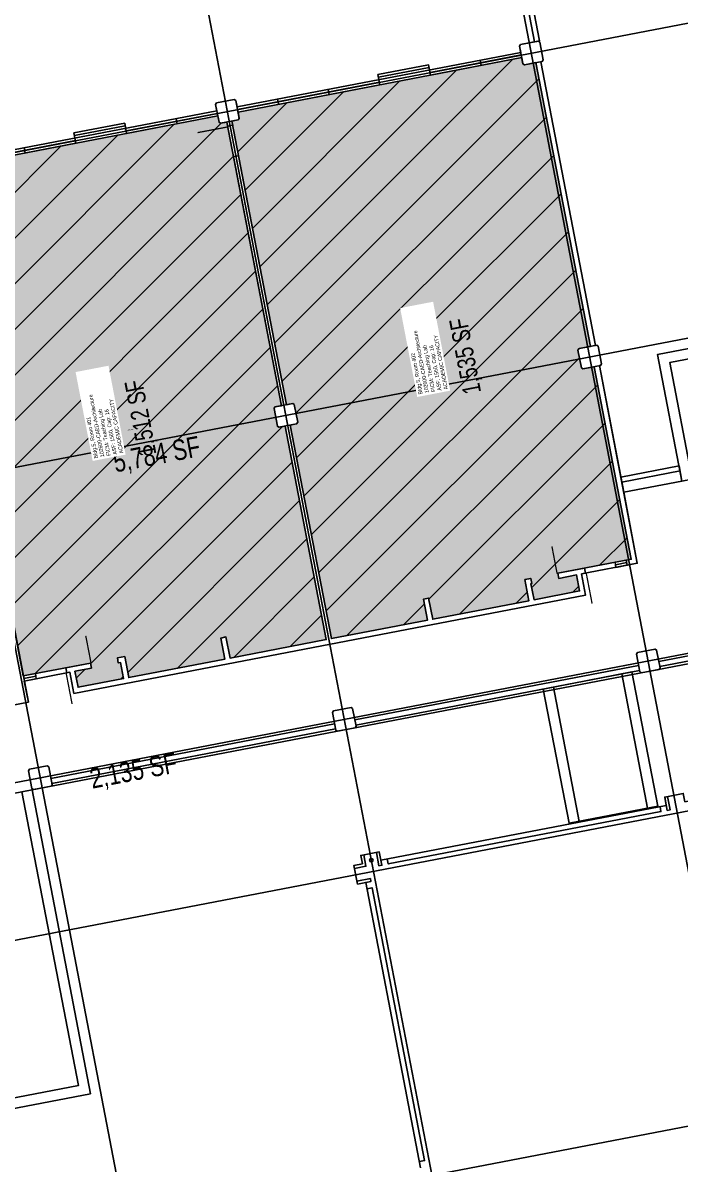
# Model space of a CAD drawing. Header units: inches. Extents: x 69199034 to 69202725, y 27673835 to 27677097.
# Drawn here: x 69201053 to 69201817, y 27674962 to 27676290 of the extents above; entities that cross this region are included whole.
import ezdxf
from ezdxf.enums import TextEntityAlignment as Align

# ---------------------------------------------------------------- set-up
doc = ezdxf.new("R2010")
doc.units = ezdxf.units.IN
doc.header["$LTSCALE"] = 10
doc.header["$MEASUREMENT"] = 0
for name, color, linetype in [('A-DOOR', 2, 'CONTINUOUS'), ('A-GLAZ', 1, 'CONTINUOUS'), ('A-GRID', 1, 'CONTINUOUS'), ('A-IDEN-RNUM', 7, 'CONTINUOUS'), ('A-IDEN-SNUM', 4, 'CONTINUOUS'), ('A-IDEN-VNUM', 4, 'CONTINUOUS'), ('A-ROOF', 2, 'CONTINUOUS'), ('A-WALL', 5, 'CONTINUOUS'), ('AREA-ASSIGN', 7, 'CONTINUOUS'), ('AREA-GROSS', 1, 'CONTINUOUS'), ('AREA-OUTSIDE', 3, 'CONTINUOUS'), ('AREA-TEXT', 3, 'CONTINUOUS'), ('Rooms-Capacity', 4, 'CONTINUOUS'), ('Rooms-Category-Color', 7, 'CONTINUOUS'), ('Rooms-College-Color', 7, 'CONTINUOUS'), ('Rooms-Department-Color', 7, 'CONTINUOUS'), ('Rooms-Division-Color', 7, 'CONTINUOUS'), ('Rooms-Information', 7, 'CONTINUOUS')]:
    doc.layers.add(name, color=color, linetype=linetype)
doc.styles.add('CP_AREA', font='arial.ttf', dxfattribs={"height": 15})
doc.styles.add('CP_ROOMSNUMBER', font='arial.ttf', dxfattribs={"height": 1})
doc.styles.add('CP_ROOMVNUMBER', font='arial.ttf', dxfattribs={"width": 0.85, "height": 0.075})
pattern_1 = [(45, (0, 0), (-26.516504294, 26.516504294), [])]

msp = doc.modelspace()

# ---------------------------------------------------------------- hatches: boundary and pattern name
at = {"layer": 'Rooms-Capacity'}
h = msp.add_hatch(dxfattribs=at)
h.set_pattern_fill('ANSI31', color=256, scale=300, style=0)
h.set_pattern_definition(pattern_1)
h.paths.add_polyline_path([(69201411.8, 27675573.4), (69201523.7, 27675594.9), (69201519, 27675619.4), (69201524.9, 27675620.6), (69201529.6, 27675596), (69201641.6, 27675617.5), (69201636.8, 27675642.1), (69201643.6, 27675643.4), (69201644.8, 27675637.5), (69201643.9, 27675637.3), (69201647.5, 27675618.7), (69201700.5, 27675628.8), (69201696.9, 27675647.5), (69201676.2, 27675643.5), (69201675.1, 27675649.4), (69201760.6, 27675665.8), (69201717.6, 27675889.7), (69201704.3, 27675887.2), (69201702.5, 27675888.4), (69201698.6, 27675909), (69201699.8, 27675910.8), (69201713, 27675913.3), (69201649.6, 27676243.3), (69201636.4, 27676240.7), (69201634.6, 27676241.9), (69201633.2, 27676249.3), (69201303.2, 27676185.9), (69201304.7, 27676178.5), (69201303.5, 27676176.8), (69201296.1, 27676175.4), (69201359.5, 27675845.4), (69201366.9, 27675846.8), (69201368.6, 27675845.6), (69201372.6, 27675825), (69201371.4, 27675823.2), (69201364, 27675821.8)])
h = msp.add_hatch(dxfattribs=at)
h.set_pattern_fill('ANSI31', color=256, scale=300, style=0)
h.set_pattern_definition(pattern_1)
h.paths.add_polyline_path([(69201290.2, 27676174.2), (69201282.8, 27676172.8), (69201281.1, 27676174), (69201279.7, 27676181.4), (69200949.7, 27676118), (69200951.1, 27676110.6), (69200949.9, 27676108.9), (69200942.6, 27676107.4), (69201006, 27675777.5), (69201013.3, 27675778.9), (69201015.1, 27675777.7), (69201019, 27675757.1), (69201017.9, 27675755.3), (69201010.5, 27675753.9), (69201053.5, 27675530), (69201131.5, 27675545), (69201132.6, 27675539.1), (69201113.6, 27675535.4), (69201117.2, 27675516.8), (69201170.2, 27675527), (69201166.6, 27675545.6), (69201164, 27675545.1), (69201162.9, 27675551), (69201171.4, 27675552.6), (69201176.1, 27675528.1), (69201288, 27675549.6), (69201283.3, 27675574.1), (69201289.2, 27675575.3), (69201293.9, 27675550.7), (69201405.9, 27675572.2), (69201358.1, 27675820.7), (69201350.8, 27675819.3), (69201349, 27675820.5), (69201345.1, 27675841.1), (69201346.2, 27675842.8), (69201353.6, 27675844.3)])
at = {"layer": 'Rooms-Category-Color', "true_color": 0xe3f498}
for points in [[(69201411.8, 27675573.4), (69201523.7, 27675594.9), (69201519, 27675619.4), (69201524.9, 27675620.6), (69201529.6, 27675596), (69201641.6, 27675617.5), (69201636.8, 27675642.1), (69201643.6, 27675643.4), (69201644.8, 27675637.5), (69201643.9, 27675637.3), (69201647.5, 27675618.7), (69201700.5, 27675628.8), (69201696.9, 27675647.5), (69201676.2, 27675643.5), (69201675.1, 27675649.4), (69201760.6, 27675665.8), (69201717.6, 27675889.7), (69201704.3, 27675887.2), (69201702.5, 27675888.4), (69201698.6, 27675909), (69201699.8, 27675910.8), (69201713, 27675913.3), (69201649.6, 27676243.3), (69201636.4, 27676240.7), (69201634.6, 27676241.9), (69201633.2, 27676249.3), (69201303.2, 27676185.9), (69201304.7, 27676178.5), (69201303.5, 27676176.8), (69201296.1, 27676175.4), (69201359.5, 27675845.4), (69201366.9, 27675846.8), (69201368.6, 27675845.6), (69201372.6, 27675825), (69201371.4, 27675823.2), (69201364, 27675821.8)], [(69201290.2, 27676174.2), (69201282.8, 27676172.8), (69201281.1, 27676174), (69201279.7, 27676181.4), (69200949.7, 27676118), (69200951.1, 27676110.6), (69200949.9, 27676108.9), (69200942.6, 27676107.4), (69201006, 27675777.5), (69201013.3, 27675778.9), (69201015.1, 27675777.7), (69201019, 27675757.1), (69201017.9, 27675755.3), (69201010.5, 27675753.9), (69201053.5, 27675530), (69201131.5, 27675545), (69201132.6, 27675539.1), (69201113.6, 27675535.4), (69201117.2, 27675516.8), (69201170.2, 27675527), (69201166.6, 27675545.6), (69201164, 27675545.1), (69201162.9, 27675551), (69201171.4, 27675552.6), (69201176.1, 27675528.1), (69201288, 27675549.6), (69201283.3, 27675574.1), (69201289.2, 27675575.3), (69201293.9, 27675550.7), (69201405.9, 27675572.2), (69201358.1, 27675820.7), (69201350.8, 27675819.3), (69201349, 27675820.5), (69201345.1, 27675841.1), (69201346.2, 27675842.8), (69201353.6, 27675844.3)]]:
    msp.add_hatch(color=61, dxfattribs=at).paths.add_polyline_path(points)
at = {"layer": 'Rooms-College-Color', "true_color": 0xe3f498}
for points in [[(69201411.8, 27675573.4), (69201523.7, 27675594.9), (69201519, 27675619.4), (69201524.9, 27675620.6), (69201529.6, 27675596), (69201641.6, 27675617.5), (69201636.8, 27675642.1), (69201643.6, 27675643.4), (69201644.8, 27675637.5), (69201643.9, 27675637.3), (69201647.5, 27675618.7), (69201700.5, 27675628.8), (69201696.9, 27675647.5), (69201676.2, 27675643.5), (69201675.1, 27675649.4), (69201760.6, 27675665.8), (69201717.6, 27675889.7), (69201704.3, 27675887.2), (69201702.5, 27675888.4), (69201698.6, 27675909), (69201699.8, 27675910.8), (69201713, 27675913.3), (69201649.6, 27676243.3), (69201636.4, 27676240.7), (69201634.6, 27676241.9), (69201633.2, 27676249.3), (69201303.2, 27676185.9), (69201304.7, 27676178.5), (69201303.5, 27676176.8), (69201296.1, 27676175.4), (69201359.5, 27675845.4), (69201366.9, 27675846.8), (69201368.6, 27675845.6), (69201372.6, 27675825), (69201371.4, 27675823.2), (69201364, 27675821.8)], [(69201290.2, 27676174.2), (69201282.8, 27676172.8), (69201281.1, 27676174), (69201279.7, 27676181.4), (69200949.7, 27676118), (69200951.1, 27676110.6), (69200949.9, 27676108.9), (69200942.6, 27676107.4), (69201006, 27675777.5), (69201013.3, 27675778.9), (69201015.1, 27675777.7), (69201019, 27675757.1), (69201017.9, 27675755.3), (69201010.5, 27675753.9), (69201053.5, 27675530), (69201131.5, 27675545), (69201132.6, 27675539.1), (69201113.6, 27675535.4), (69201117.2, 27675516.8), (69201170.2, 27675527), (69201166.6, 27675545.6), (69201164, 27675545.1), (69201162.9, 27675551), (69201171.4, 27675552.6), (69201176.1, 27675528.1), (69201288, 27675549.6), (69201283.3, 27675574.1), (69201289.2, 27675575.3), (69201293.9, 27675550.7), (69201405.9, 27675572.2), (69201358.1, 27675820.7), (69201350.8, 27675819.3), (69201349, 27675820.5), (69201345.1, 27675841.1), (69201346.2, 27675842.8), (69201353.6, 27675844.3)]]:
    msp.add_hatch(color=61, dxfattribs=at).paths.add_polyline_path(points)
at = {"layer": 'Rooms-Department-Color', "true_color": 0xe3f498}
for points in [[(69201411.8, 27675573.4), (69201523.7, 27675594.9), (69201519, 27675619.4), (69201524.9, 27675620.6), (69201529.6, 27675596), (69201641.6, 27675617.5), (69201636.8, 27675642.1), (69201643.6, 27675643.4), (69201644.8, 27675637.5), (69201643.9, 27675637.3), (69201647.5, 27675618.7), (69201700.5, 27675628.8), (69201696.9, 27675647.5), (69201676.2, 27675643.5), (69201675.1, 27675649.4), (69201760.6, 27675665.8), (69201717.6, 27675889.7), (69201704.3, 27675887.2), (69201702.5, 27675888.4), (69201698.6, 27675909), (69201699.8, 27675910.8), (69201713, 27675913.3), (69201649.6, 27676243.3), (69201636.4, 27676240.7), (69201634.6, 27676241.9), (69201633.2, 27676249.3), (69201303.2, 27676185.9), (69201304.7, 27676178.5), (69201303.5, 27676176.8), (69201296.1, 27676175.4), (69201359.5, 27675845.4), (69201366.9, 27675846.8), (69201368.6, 27675845.6), (69201372.6, 27675825), (69201371.4, 27675823.2), (69201364, 27675821.8)], [(69201290.2, 27676174.2), (69201282.8, 27676172.8), (69201281.1, 27676174), (69201279.7, 27676181.4), (69200949.7, 27676118), (69200951.1, 27676110.6), (69200949.9, 27676108.9), (69200942.6, 27676107.4), (69201006, 27675777.5), (69201013.3, 27675778.9), (69201015.1, 27675777.7), (69201019, 27675757.1), (69201017.9, 27675755.3), (69201010.5, 27675753.9), (69201053.5, 27675530), (69201131.5, 27675545), (69201132.6, 27675539.1), (69201113.6, 27675535.4), (69201117.2, 27675516.8), (69201170.2, 27675527), (69201166.6, 27675545.6), (69201164, 27675545.1), (69201162.9, 27675551), (69201171.4, 27675552.6), (69201176.1, 27675528.1), (69201288, 27675549.6), (69201283.3, 27675574.1), (69201289.2, 27675575.3), (69201293.9, 27675550.7), (69201405.9, 27675572.2), (69201358.1, 27675820.7), (69201350.8, 27675819.3), (69201349, 27675820.5), (69201345.1, 27675841.1), (69201346.2, 27675842.8), (69201353.6, 27675844.3)]]:
    msp.add_hatch(color=61, dxfattribs=at).paths.add_polyline_path(points)
at = {"layer": 'Rooms-Division-Color', "true_color": 0xe3f498}
for points in [[(69201411.8, 27675573.4), (69201523.7, 27675594.9), (69201519, 27675619.4), (69201524.9, 27675620.6), (69201529.6, 27675596), (69201641.6, 27675617.5), (69201636.8, 27675642.1), (69201643.6, 27675643.4), (69201644.8, 27675637.5), (69201643.9, 27675637.3), (69201647.5, 27675618.7), (69201700.5, 27675628.8), (69201696.9, 27675647.5), (69201676.2, 27675643.5), (69201675.1, 27675649.4), (69201760.6, 27675665.8), (69201717.6, 27675889.7), (69201704.3, 27675887.2), (69201702.5, 27675888.4), (69201698.6, 27675909), (69201699.8, 27675910.8), (69201713, 27675913.3), (69201649.6, 27676243.3), (69201636.4, 27676240.7), (69201634.6, 27676241.9), (69201633.2, 27676249.3), (69201303.2, 27676185.9), (69201304.7, 27676178.5), (69201303.5, 27676176.8), (69201296.1, 27676175.4), (69201359.5, 27675845.4), (69201366.9, 27675846.8), (69201368.6, 27675845.6), (69201372.6, 27675825), (69201371.4, 27675823.2), (69201364, 27675821.8)], [(69201290.2, 27676174.2), (69201282.8, 27676172.8), (69201281.1, 27676174), (69201279.7, 27676181.4), (69200949.7, 27676118), (69200951.1, 27676110.6), (69200949.9, 27676108.9), (69200942.6, 27676107.4), (69201006, 27675777.5), (69201013.3, 27675778.9), (69201015.1, 27675777.7), (69201019, 27675757.1), (69201017.9, 27675755.3), (69201010.5, 27675753.9), (69201053.5, 27675530), (69201131.5, 27675545), (69201132.6, 27675539.1), (69201113.6, 27675535.4), (69201117.2, 27675516.8), (69201170.2, 27675527), (69201166.6, 27675545.6), (69201164, 27675545.1), (69201162.9, 27675551), (69201171.4, 27675552.6), (69201176.1, 27675528.1), (69201288, 27675549.6), (69201283.3, 27675574.1), (69201289.2, 27675575.3), (69201293.9, 27675550.7), (69201405.9, 27675572.2), (69201358.1, 27675820.7), (69201350.8, 27675819.3), (69201349, 27675820.5), (69201345.1, 27675841.1), (69201346.2, 27675842.8), (69201353.6, 27675844.3)]]:
    msp.add_hatch(color=61, dxfattribs=at).paths.add_polyline_path(points)

# ---------------------------------------------------------------- linework, layer by layer
at = {"layer": 'A-DOOR'}
for points in [[(69201291.6, 27676168.6, 1.5, 1.5, 0), (69201256.2, 27676161.9, 0, 0, 0), (69201256.4, 27676161.1, 0, 0, 0.414214), (69201299.7, 27676134.3, 0, 0, 0.414214)], [(69201674.3, 27675649.1, 1.5, 1.5, 0), (69201668.3, 27675680.6, 0, 0, 0), (69201669, 27675680.7, 0, 0, 0.414214), (69201643.7, 27675643.2, 0, 0, 0.414214)], [(69201708.2, 27675649.6, 1.5, 1.5, 0), (69201715, 27675614.2, 0, 0, 0), (69201715.8, 27675614.4, 0, 0, 0.414214), (69201742.6, 27675657.7, 0, 0, 0.414214)], [(69201132.2, 27675545.3, 1.5, 1.5, 0), (69201126.1, 27675576.7, 0, 0, 0), (69201125.4, 27675576.5, 0, 0, -0.414214), (69201162.8, 27675551.2, 0, 0, -0.414214)], [(69201103.4, 27675532.8, 1.5, 1.5, 0), (69201110.2, 27675497.4, 0, 0, 0), (69201109.4, 27675497.3, 0, 0, -0.414214), (69201068.5, 27675527.6, 0, 0, -0.414214)]]:
    msp.add_lwpolyline(points, format="xyseb", dxfattribs=at)
at = {"layer": 'A-GLAZ'}
for points in [[(69201302.1, 27676191.8), (69201632.1, 27676255.2)], [(69201303.2, 27676185.9), (69201468.2, 27676217.6), (69201466, 27676229.4), (69201524.9, 27676240.7), (69201527.2, 27676228.9), (69201633.2, 27676249.3)], [(69201526.6, 27676231.9), (69201632.6, 27676252.2)], [(69201466.5, 27676226.4), (69201525.5, 27676237.8)], [(69201586.1, 27676240.2), (69201584.9, 27676246.1)], [(69201302.7, 27676188.8), (69201467.7, 27676220.5)], [(69201409.3, 27676206.3), (69201408.2, 27676212.2)], [(69201350.4, 27676195), (69201349.3, 27676200.8)], [(69200948.6, 27676123.9), (69201278.5, 27676187.3)], [(69201173.1, 27676163.9), (69201279.1, 27676184.3)], [(69200949.7, 27676118), (69201114.7, 27676149.7), (69201112.4, 27676161.5), (69201171.4, 27676172.8), (69201173.6, 27676161), (69201279.7, 27676181.4)], [(69201113, 27676158.5), (69201171.9, 27676169.8)], [(69201232.5, 27676172.3), (69201231.4, 27676178.2)], [(69200949.1, 27676120.9), (69201114.1, 27676152.6)], [(69201055.8, 27676138.3), (69201054.6, 27676144.2)], [(69201742.3, 27675659.3), (69201755.3, 27675661.8)], [(69201054.6, 27675524.1), (69201068.6, 27675526.8), (69201067.5, 27675532.7), (69201053.5, 27675530)], [(69201054.1, 27675527.1), (69201068.1, 27675529.7)]]:
    msp.add_lwpolyline(points, dxfattribs=at)
msp.add_lwpolyline([(69201742.8, 27675656.3), (69201755.8, 27675658.8), (69201754.7, 27675664.7), (69201741.7, 27675662.2)], close=True, dxfattribs=at)
at = {"layer": 'A-GRID'}
for points in [[(69202018, 27674310.1), (69201508.6, 27676961.6)], [(69201664.5, 27674242.1), (69201155, 27676893.6)], [(69201310.9, 27674174.2), (69200801.5, 27676825.7)], [(69199169.7, 27675779), (69202351.5, 27676390.3)], [(69199237.6, 27675425.5), (69202419.4, 27676036.8)], [(69199305.5, 27675072), (69202487.3, 27675683.3)], [(69199339.5, 27674895.2), (69202521.3, 27675506.5)], [(69199407.4, 27674541.7), (69202589.2, 27675153)]]:
    msp.add_lwpolyline(points, dxfattribs=at)
at = {"layer": 'A-ROOF'}
for points in [[(69201590.4, 27676599.5), (69201653.9, 27676268.5), (69201631.9, 27676264.3), (69201630.7, 27676262.5), (69201632.1, 27676255.2), (69201302.1, 27676191.8), (69201300.7, 27676199.2), (69201298.9, 27676200.3), (69201278.3, 27676196.4), (69201277.1, 27676194.6), (69201278.5, 27676187.3), (69200948.6, 27676123.9)], [(69201591.8, 27676592.1), (69201585.9, 27676591), (69201648.1, 27676267.4)], [(69201749.6, 27675532.4), (69201779.6, 27675376.2)], [(69201700, 27675360.9), (69201670, 27675517.1)], [(69202312.5, 27674744.4), (69202248.7, 27675076.4), (69202258.4, 27675078.2), (69202254.2, 27675099.8), (69202244.6, 27675098), (69202180.8, 27675429.9), (69202190.5, 27675431.7), (69202186.3, 27675453.4), (69202176.5, 27675451.5), (69202174.6, 27675461.3), (69202153, 27675457.1), (69202154.9, 27675447.4), (69201822.9, 27675383.7), (69201821.1, 27675393.4), (69201799.5, 27675389.2), (69201801.3, 27675379.5), (69201469.4, 27675315.8), (69201467.5, 27675325.4), (69201445.9, 27675321.3), (69201447.8, 27675311.5), (69201438, 27675309.6), (69201442.2, 27675288), (69201451.8, 27675289.8), (69201515.6, 27674957.9)], [(69201051.9, 27675395.3), (69201117.6, 27675053.5), (69200811.2, 27674994.7), (69200745.5, 27675336.4)], [(69201799.5, 27675389.2), (69201802.5, 27675373.6), (69201805.9, 27675374.3), (69201802.9, 27675389.9)], [(69201476.8, 27675317.2), (69201477.9, 27675311.3), (69201795.1, 27675372.2), (69201794, 27675378.1)], [(69201449.4, 27675321.9), (69201451.9, 27675308.7), (69201438.7, 27675306.1)], [(69201467.5, 27675325.4), (69201470.5, 27675309.9), (69201467.1, 27675309.2), (69201464.1, 27675324.8)], [(69201442.2, 27675288), (69201457.7, 27675291), (69201457.1, 27675294.4), (69201441.5, 27675291.4)], [(69201453.3, 27675282.5), (69201459.2, 27675283.6), (69201520.1, 27674966.4), (69201514.2, 27674965.3)]]:
    msp.add_lwpolyline(points, dxfattribs=at)
for points in [[(69201658.2, 27675514.8), (69201688.2, 27675358.7), (69201791.4, 27675378.5), (69201761.4, 27675534.6)], [(69200733.7, 27675334.1), (69201063.7, 27675397.5), (69201131.6, 27675044), (69200801.6, 27674980.6)]]:
    msp.add_lwpolyline(points, close=True, dxfattribs=at)
msp.add_circle((69201458.2, 27675315.7), 2, dxfattribs=at)
at = {"layer": 'A-WALL'}
for points in [[(69201631.9, 27676264.3), (69201630.7, 27676262.5), (69201634.6, 27676241.9), (69201636.4, 27676240.7), (69201657, 27676244.7), (69201658.2, 27676246.5), (69201654.2, 27676267.1), (69201652.5, 27676268.3)], [(69201278.3, 27676196.4), (69201277.1, 27676194.6), (69201281.1, 27676174), (69201282.8, 27676172.8), (69201303.5, 27676176.8), (69201304.7, 27676178.5), (69201300.7, 27676199.2), (69201298.9, 27676200.3)], [(69201699.8, 27675910.8), (69201698.6, 27675909), (69201702.5, 27675888.4), (69201704.3, 27675887.2), (69201724.9, 27675891.2), (69201726.1, 27675892.9), (69201722.2, 27675913.5), (69201720.4, 27675914.7)], [(69201346.2, 27675842.8), (69201345.1, 27675841.1), (69201349, 27675820.5), (69201350.8, 27675819.3), (69201371.4, 27675823.2), (69201372.6, 27675825), (69201368.6, 27675845.6), (69201366.9, 27675846.8)], [(69201767.7, 27675557.2), (69201788.3, 27675561.2)], [(69201790.1, 27675560), (69201794, 27675539.4), (69201792.9, 27675537.6), (69201794, 27675539.4), (69201790.1, 27675560), (69201788.3, 27675561.2)], [(69201770.5, 27675534.9), (69201772.2, 27675533.7), (69201770.5, 27675534.9), (69201766.5, 27675555.5), (69201767.7, 27675557.2), (69201766.5, 27675555.5)], [(69201792.9, 27675537.6), (69201772.2, 27675533.7)], [(69201414.2, 27675489.3), (69201434.8, 27675493.3)], [(69201436.5, 27675492.1), (69201440.5, 27675471.5), (69201439.3, 27675469.7), (69201440.5, 27675471.5), (69201436.5, 27675492.1), (69201434.8, 27675493.3)], [(69201416.9, 27675466.9), (69201418.7, 27675465.7), (69201416.9, 27675466.9), (69201413, 27675487.6), (69201414.2, 27675489.3), (69201413, 27675487.6)], [(69201439.3, 27675469.7), (69201418.7, 27675465.7)], [(69201063.4, 27675399), (69201065.2, 27675397.8), (69201063.4, 27675399), (69201059.4, 27675419.6), (69201060.6, 27675421.4), (69201059.4, 27675419.6)], [(69201060.6, 27675421.4), (69201081.3, 27675425.4)], [(69201083, 27675424.2), (69201087, 27675403.5), (69201085.8, 27675401.8), (69201087, 27675403.5), (69201083, 27675424.2), (69201081.3, 27675425.4)], [(69201085.8, 27675401.8), (69201065.2, 27675397.8)]]:
    msp.add_lwpolyline(points, close=True, dxfattribs=at)
for points in [[(69201713, 27675913.3), (69201649.6, 27676243.3)], [(69201718.9, 27675914.4), (69201655.5, 27676244.4)], [(69201290.2, 27676174.2), (69201291.2, 27676169.3), (69201297, 27676170.5), (69201296.1, 27676175.4)], [(69201359.5, 27675845.4), (69201303.8, 27676135.1), (69201297.9, 27676134), (69201353.6, 27675844.3)], [(69201868.7, 27675564.4), (69202110.2, 27675610.8), (69202086.5, 27675734.6), (69201844.9, 27675688.1), (69201847.2, 27675676.3), (69201835.4, 27675674), (69201830.8, 27675697.7), (69202084.2, 27675746.3), (69202046.8, 27675940.8), (69201805.3, 27675894.4), (69201831.3, 27675758.9), (69201819.5, 27675756.6), (69201791.2, 27675903.9), (69202056.4, 27675954.8), (69202124.3, 27675601.3), (69201859.1, 27675550.4), (69201842.2, 27675638.6), (69201854, 27675640.9), (69201868.7, 27675564.4), (69201854, 27675640.9)], [(69201755.8, 27675658.8), (69201767.6, 27675661.1), (69201723.5, 27675890.9)], [(69201754.7, 27675664.7), (69201760.6, 27675665.8), (69201717.6, 27675889.7)], [(69201364, 27675821.8), (69201411.8, 27675573.4), (69201523.7, 27675594.9), (69201519, 27675619.4), (69201524.9, 27675620.6), (69201529.6, 27675596), (69201641.6, 27675617.5), (69201636.8, 27675642.1), (69201643.6, 27675643.4), (69201644.8, 27675637.5), (69201643.9, 27675637.3), (69201647.5, 27675618.7), (69201700.5, 27675628.8), (69201696.9, 27675647.5), (69201676.2, 27675643.5), (69201675.1, 27675649.4), (69201706.3, 27675655.4), (69201707.5, 27675649.5), (69201702.8, 27675648.6), (69201707.5, 27675624.1), (69201112.4, 27675509.7), (69201107.7, 27675534.3), (69201104, 27675533.6), (69201102.9, 27675539.5), (69201131.5, 27675545), (69201132.6, 27675539.1), (69201113.6, 27675535.4), (69201117.2, 27675516.8), (69201170.2, 27675527), (69201166.6, 27675545.6), (69201164, 27675545.1), (69201162.9, 27675551), (69201171.4, 27675552.6), (69201176.1, 27675528.1), (69201288, 27675549.6), (69201283.3, 27675574.1), (69201289.2, 27675575.3), (69201293.9, 27675550.7), (69201405.9, 27675572.2), (69201358.1, 27675820.7)], [(69201748.4, 27675761.3), (69201816.1, 27675774.3)], [(69201749.5, 27675755.4), (69201817.3, 27675768.4)], [(69200935.2, 27675475.7), (69201059.4, 27675499.6), (69201010.5, 27675753.9)], [(69201792.6, 27675546.8), (69201857.4, 27675559.2)], [(69201793.8, 27675540.9), (69201858.6, 27675553.3)], [(69201439.1, 27675478.8), (69201769.1, 27675542.2)], [(69201440.2, 27675472.9), (69201770.2, 27675536.3)], [(69201085.6, 27675410.9), (69201415.5, 27675474.3)], [(69201086.7, 27675405), (69201416.7, 27675468.4)]]:
    msp.add_lwpolyline(points, dxfattribs=at)
at = {"layer": 'AREA-ASSIGN'}
msp.add_lwpolyline([(69201411.8, 27675573.4), (69201523.7, 27675594.9), (69201519, 27675619.4), (69201524.9, 27675620.6), (69201529.6, 27675596), (69201641.6, 27675617.5), (69201636.8, 27675642.1), (69201643.6, 27675643.4), (69201644.8, 27675637.5), (69201643.9, 27675637.3), (69201647.5, 27675618.7), (69201700.5, 27675628.8), (69201696.9, 27675647.5), (69201676.2, 27675643.5), (69201675.1, 27675649.4), (69201760.6, 27675665.8), (69201717.6, 27675889.7), (69201704.3, 27675887.2), (69201702.5, 27675888.4), (69201698.6, 27675909), (69201699.8, 27675910.8), (69201713, 27675913.3), (69201649.6, 27676243.3), (69201636.4, 27676240.7), (69201634.6, 27676241.9), (69201633.2, 27676249.3), (69201303.2, 27676185.9), (69201304.7, 27676178.5), (69201303.5, 27676176.8), (69201296.1, 27676175.4), (69201359.5, 27675845.4), (69201366.9, 27675846.8), (69201368.6, 27675845.6), (69201372.6, 27675825), (69201371.4, 27675823.2), (69201364, 27675821.8)], close=True, dxfattribs=at)
msp.add_lwpolyline([(69201010.5, 27675753.9), (69201053.5, 27675530), (69201131.5, 27675545), (69201132.6, 27675539.1), (69201113.6, 27675535.4), (69201117.2, 27675516.8), (69201170.2, 27675527), (69201166.6, 27675545.6), (69201164, 27675545.1), (69201162.9, 27675551), (69201171.4, 27675552.6), (69201176.1, 27675528.1), (69201288, 27675549.6), (69201283.3, 27675574.1), (69201289.2, 27675575.3), (69201293.9, 27675550.7), (69201405.9, 27675572.2), (69201358.1, 27675820.7), (69201350.8, 27675819.3), (69201349, 27675820.5), (69201345.1, 27675841.1), (69201346.2, 27675842.8), (69201353.6, 27675844.3), (69201290.2, 27676174.2), (69201282.8, 27676172.8), (69201281.1, 27676174), (69201279.7, 27676181.4), (69200949.7, 27676118)], dxfattribs=at)
at = {"layer": 'AREA-GROSS'}
for points in [[(69200948.6, 27676123.9), (69201278.5, 27676187.3), (69201277.1, 27676194.6), (69201278.3, 27676196.4), (69201298.9, 27676200.3), (69201300.7, 27676199.2), (69201302.1, 27676191.8), (69201632.1, 27676255.2), (69201630.7, 27676262.5), (69201631.9, 27676264.3), (69201652.5, 27676268.3), (69201654.2, 27676267.1), (69201658.2, 27676246.5), (69201657, 27676244.7), (69201655.5, 27676244.4), (69201718.9, 27675914.4), (69201720.4, 27675914.7), (69201722.2, 27675913.5), (69201726.1, 27675892.9), (69201724.9, 27675891.2), (69201723.5, 27675890.9), (69201751.8, 27675743.6), (69201819.5, 27675756.6), (69201791.2, 27675903.9), (69202056.4, 27675954.8)], [(69201819.5, 27675756.6), (69201751.8, 27675743.6), (69201767.6, 27675661.1), (69201702.8, 27675648.6), (69201707.5, 27675624.1), (69201112.4, 27675509.7), (69201107.7, 27675534.3), (69201054.6, 27675524.1), (69201059.4, 27675499.6), (69200758.9, 27675441.8)]]:
    msp.add_lwpolyline(points, dxfattribs=at)
at = {"layer": 'AREA-OUTSIDE'}
for points in [[(69201819.5, 27675756.6), (69201816.1, 27675774.3), (69201748.4, 27675761.3), (69201767.6, 27675661.1), (69201702.8, 27675648.6), (69201707.5, 27675624.1), (69201112.4, 27675509.7), (69201107.7, 27675534.3), (69201054.6, 27675524.1), (69201059.4, 27675499.6), (69200758.9, 27675441.8)], [(69200811.2, 27674994.7), (69201117.6, 27675053.5), (69201051.9, 27675395.3), (69201859.1, 27675550.4)]]:
    msp.add_lwpolyline(points, dxfattribs=at)

# ---------------------------------------------------------------- texts
at = {"layer": 'A-IDEN-RNUM', "style": 'CP_ROOMSNUMBER', "width": 0.85}
for s, p in [('0402-00', (69201525, 27675882.4)), ('0401-00', (69201178.8, 27675815.9))]:
    msp.add_text(s, height=1, rotation=10.8755, dxfattribs=at).set_placement(p, align=Align.CENTER)
at = {"layer": 'A-IDEN-SNUM', "style": 'CP_ROOMSNUMBER', "width": 0.85}
for s, p in [('0050040200', (69201525, 27675882.4)), ('0050040100', (69201178.8, 27675815.9))]:
    msp.add_text(s, height=1, rotation=10.8755, dxfattribs=at).set_placement(p, align=Align.CENTER)
at = {"layer": 'A-IDEN-VNUM', "style": 'CP_ROOMVNUMBER', "width": 0.85}
for s, p in [('402', (69201541.5, 27675894.3)), ('401', (69201164, 27675819.9))]:
    msp.add_text(s, height=31.5, rotation=100.88, dxfattribs=at).set_placement(p, align=Align.CENTER)
at = {"layer": 'AREA-GROSS', "style": 'CP_AREA', "width": 0.75}
msp.add_text('5,784 SF', height=24, rotation=10.8755, dxfattribs=at).set_placement((69201208.5, 27675788), align=Align.MIDDLE_CENTER)
at = {"layer": 'AREA-OUTSIDE', "style": 'CP_AREA', "width": 0.75}
msp.add_text('2,135 SF', height=24, rotation=10.8755, dxfattribs=at).set_placement((69201181.5, 27675420.2), align=Align.MIDDLE_CENTER)
at = {"layer": 'AREA-TEXT', "style": 'CP_AREA', "width": 0.75}
for s, p in [('1,535 SF', (69201567.3, 27675901.9)), ('1,512 SF', (69201189.7, 27675829.8))]:
    msp.add_text(s, height=21, rotation=100.8755, dxfattribs=at).set_placement(p, align=Align.MIDDLE_CENTER)

# ---------------------------------------------------------------- next in the draw order: texts
at = {"layer": 'Rooms-Information', "char_height": 4.5, "width": 100.8, "attachment_point": 7, "rotation": 100.88, "style": 'CP_ROOMVNUMBER', "bg_fill": 3, "box_fill_scale": 1.5, "bg_fill_color": 256, "bg_fill_true_color": 13158600, "bg_fill_transparency": 0}
for s, insert in [('Bldg.5, Room 402^M^J102600-CAED-Architecture^M^JFICM: Teaching Lab^M^JASF: 1560, Cap: 16^M^JACADEMIC CAPACITY', (69201547.4, 27675863.6)), ('Bldg.5, Room 401^M^J102600-CAED-Architecture^M^JFICM: Teaching Lab^M^JASF: 1560, Cap: 16^M^JACADEMIC CAPACITY', (69201169.9, 27675789.2))]:
    msp.add_mtext(s, dxfattribs=dict(at, insert=insert))

doc.saveas('drawing.dxf')
